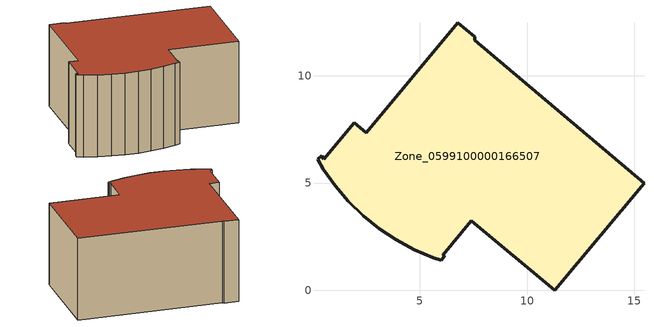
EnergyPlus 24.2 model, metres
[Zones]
Zone_0599100000166507
 floor ground (C_G): 1.66,4.14 1.04,4.87 0.48,5.65 0.22,6.1 0.41,6.28 0.5,6.11 1.92,7.82 2.49,7.34 6.76,12.48 7.55,11.83 7.56,11.67 15.46,4.99 11.29,0 7.4,3.25 6.06,1.64 6.15,1.62 5.99,1.4 5.61,1.52 4.73,1.9 3.89,2.35 3.09,2.88 2.35,3.48 z0
 wall outside (C_F): 6.76,12.48 2.49,7.34 1.92,7.82 0.5,6.11 0.41,6.28 0.22,6.1 0.48,5.65 1.04,4.87 1.66,4.14 2.35,3.48 3.09,2.88 3.89,2.35 4.73,1.9 5.61,1.52 5.99,1.4 6.15,1.62 6.06,1.64 7.4,3.25 11.29,0 15.46,4.99 7.56,11.67 7.55,11.83 6.76,12.48 z0:6.06
 roof outside (C_R): 0.41,6.28 0.22,6.1 0.48,5.65 1.04,4.87 1.66,4.14 2.35,3.48 3.09,2.88 3.89,2.35 4.73,1.9 5.61,1.52 5.99,1.4 6.15,1.62 6.06,1.64 7.4,3.25 11.29,0 15.46,4.99 7.56,11.67 7.55,11.83 6.76,12.48 2.49,7.34 1.92,7.82 0.5,6.11 z6.06
[BUILDING]
Pand.0599100000166507: North Axis=0; Terrain=City; Loads Convergence Tolerance Value=0.04; Temperature Convergence Tolerance Value=0.4; Solar Distribution=FullExterior; Maximum Number of Warmup Days=25; Minimum Number of Warmup Days=1
[Site:Location]
Rotterdam.The.Hague.AP_ZH_NLD Design_Conditions: Latitude=51.96; Longitude=4.45; Time Zone=1; Elevation=-4.5
[SITE:GROUNDTEMPERATURE:BUILDINGSURFACE]
18, 18, 18, 18, 18, 18, 18, 18, 18, 18, 18, 18
[MATERIAL] Thermal Absorptance=0.9; Solar Absorptance=0.7; Visible Absorptance=0.7
Name | Roughness | Thickness | Conductivity | Density | Specific Heat
G.TC.1946-1964 | MediumSmooth | 0.15 | 1 | 540 | 1210
F.TC.1946-1964 | Rough | 0.3 | 0.857143 | 1920 | 840
R.TC.1946-1964 | MediumRough | 0.2 | 0.235294 | 1500 | 1000
[CONSTRUCTION]
C_G: G.TC.1946-1964
C_F: F.TC.1946-1964
C_R: R.TC.1946-1964
[ZONE]
Zone_0599100000166507: Type=1; Multiplier=1; Ceiling Height=Autocalculate; Volume=Autocalculate; Floor Area=autocalculate; Part of Total Floor Area=Yes
[ZONEINFILTRATION:DESIGNFLOWRATE]
Infil_Zone_0599100000166507: Zone or ZoneList or Space or SpaceList=Zone_0599100000166507; Schedule=AlwaysOn; Design Flow Rate Calculation Method=Flow/Area; Flow Rate per Floor Area=0.003; Constant Term Coefficient=1; Temperature Term Coefficient=0; Velocity Term Coefficient=0; Velocity Squared Term Coefficient=0
[HVACTEMPLATE:ZONE:IDEALLOADSAIRSYSTEM]
Zone_0599100000166507: Maximum Heating Supply Air Temperature=50; Minimum Cooling Supply Air Temperature=13; Maximum Heating Supply Air Humidity Ratio=0.0156; Minimum Cooling Supply Air Humidity Ratio=0.0077; Heating Limit=NoLimit; Cooling Limit=NoLimit; Dehumidification Control Type=ConstantSensibleHeatRatio; Cooling Sensible Heat Ratio=0.7; Dehumidification Setpoint=60; Humidification Control Type=None; Humidification Setpoint=30; Outdoor Air Method=None; Outdoor Air Flow Rate per Person=0.00944; Outdoor Air Flow Rate per Zone Floor Area=0; Outdoor Air Flow Rate per Zone=0; Demand Controlled Ventilation Type=None; Outdoor Air Economizer Type=NoEconomizer; Heat Recovery Type=None; Sensible Heat Recovery Effectiveness=0.7; Latent Heat Recovery Effectiveness=0.65
[ZONECONTROL:THERMOSTAT]
ThermostatControl_Zone_0599100000166507: Zone or ZoneList=Zone_0599100000166507; Control Type Schedule=DualSetpointControlType; Control 1=Thermostat_Zone_0599100000166507; Temperature Difference Between Cutout And Setpoint=0
[THERMOSTATSETPOINT:DUALSETPOINT]
Thermostat_Zone_0599100000166507: Heating Setpoint Temperature Schedule=HeatingSetpoint_Zone_0599100000166507; Cooling Setpoint Temperature Schedule=CoolingSetpoint_Zone_0599100000166507
[SCHEDULE:COMPACT]
HeatingSetpoint_Zone_0599100000166507: Through: 12/31, For: AllDays, Until: 24:00, 21
CoolingSetpoint_Zone_0599100000166507: Through: 12/31, For: AllDays, Until: 24:00, 24
DualSetpointControlType: Through: 12/31, For: AllDays, Until: 24:00, 4
AlwaysOn: Through: 12/31, For: AllDays, Until: 24:00, 1
